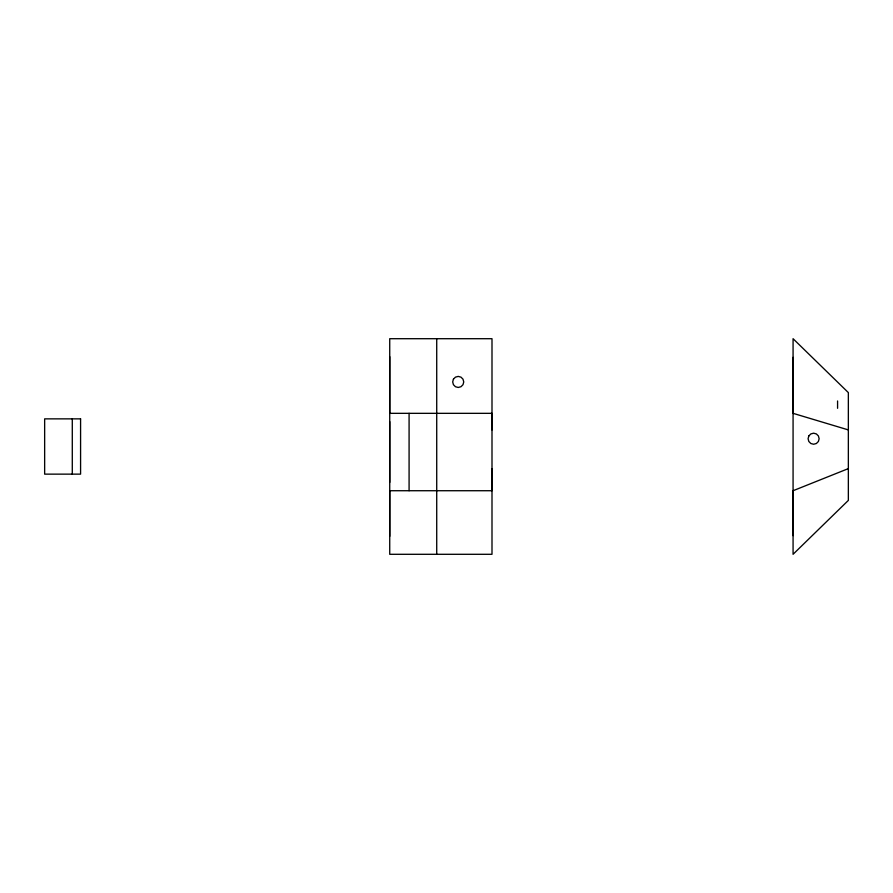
<?xml version="1.0" encoding="UTF-8"?>
<svg xmlns="http://www.w3.org/2000/svg" width="893" height="893" viewBox="0 0 893 893"><rect width="100%" height="100%" fill="white"/><g stroke="black" fill="none" stroke-linecap="round" stroke-linejoin="round"><path stroke-width="1.34" d="M389.728 482.432L389.728 421.619M436.722 554.296L436.722 338.704M491.998 468.613L491.998 554.296L389.728 554.296L389.728 490.726L491.998 490.726L491.998 413.336L389.728 413.336L389.728 338.704L491.998 338.704L491.998 429.913M848.35 468.613L848.35 500.404L793.073 554.296L793.073 490.726L848.35 468.613L848.35 392.596L793.073 338.704L793.073 413.336L848.35 429.913M837.578 400.979L837.578 408.302M793.073 357.356L793.073 535.644M409.083 413.336L409.083 490.726M389.728 356.664L389.728 536.336M72.288 418.862L72.288 474.138M453.432 379.168L452.684 381.936L453.432 384.693L455.452 386.725L458.221 387.462L460.978 386.725L462.998 384.693L463.746 381.936L462.998 379.168L460.978 377.147L458.221 376.399L455.452 377.147L453.432 379.168M808.824 435.951L808.087 438.72L808.824 441.477L810.844 443.508L813.612 444.245L816.369 443.508L818.401 441.477L819.138 438.72L818.401 435.951L816.369 433.931L813.612 433.183L810.844 433.931L808.824 435.951M80.582 418.862L44.65 418.862L44.65 474.138L80.582 474.138L80.582 418.862"/></g></svg>
